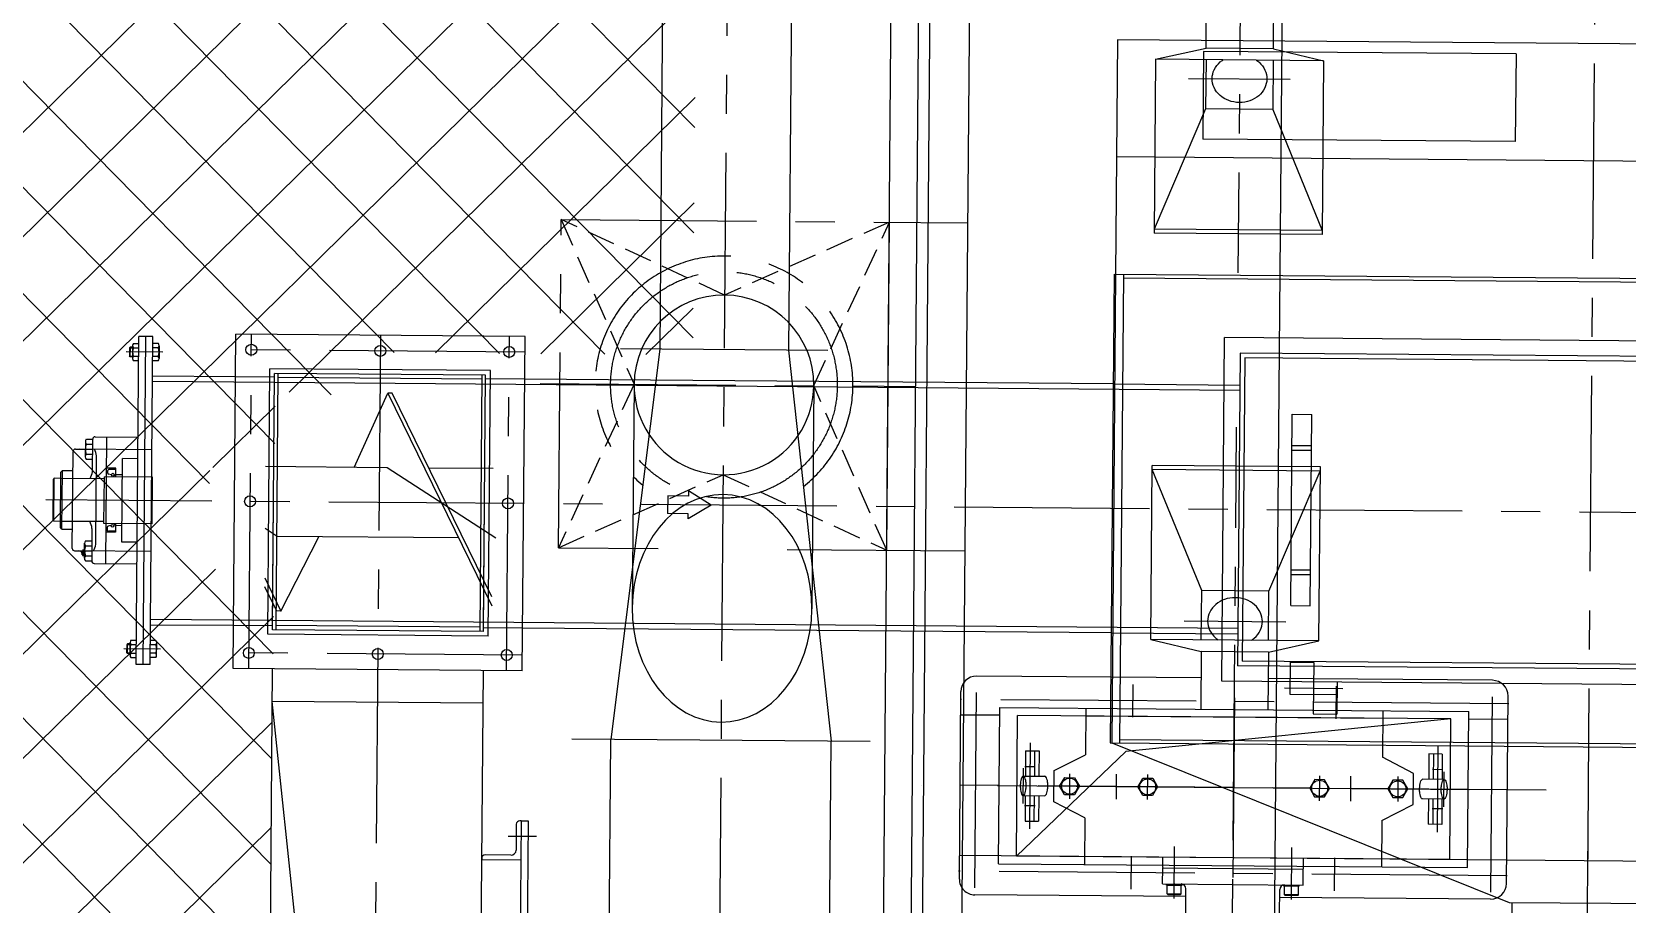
# Model space of a CAD drawing. Header units: millimetres. Extents: x 10462777 to 22643323, y 453826 to 1389191.
# Drawn here: x 11228202 to 11230243, y 605135 to 606252 of the extents above; entities that cross this region are included whole.
import ezdxf

# ---------------------------------------------------------------- set-up
doc = ezdxf.new("R2010")
doc.units = ezdxf.units.MM
doc.header["$LTSCALE"] = 200
doc.header["$MEASUREMENT"] = 0
for name, pattern in [('CENTER', [2, 1.25, -0.25, 0.25, -0.25]), ('HIDDEN', [3.75, 2.5, -1.25]), ('HIDDEN_KS1', [0.26, 0.18, -0.08])]:
    doc.linetypes.add(name, pattern=pattern)
doc.layers.get('0').update_dxf_attribs({"linetype": 'CONTINUOUS'})
for name, color, linetype in [('1', 1, 'CENTER'), ('2', 2, 'CONTINUOUS'), ('3', 3, 'HIDDEN_KS1'), ('4', 4, 'CONTINUOUS'), ('panel', 4, 'CONTINUOUS')]:
    doc.layers.add(name, color=color, linetype=linetype)

# ---------------------------------------------------------------- blocks, each defined once
blk = doc.blocks.new('shot mc')
at = {"color": 2}
blk.add_line((13134439.1, -239345.8), (13134357.8, -249258.9), dxfattribs=at)
for p, q in [((13133948.1, -242512.6), (13133915.3, -246512.4)), ((13134013.1, -242513.1), (13133980.3, -246513)), ((13133616, -243072.9), (13133605.8, -244314.8)), ((13133781, -243074.2), (13133770.8, -244316.2)), ((13133929.4, -246622.6), (13133953.2, -243722.7)), ((13133879.8, -246572.1), (13133902.8, -243772.2)), ((13134191.6, -243918.6), (13134189.1, -244218.6)), ((13135411.5, -243928.6), (13134191.6, -243918.6)), ((13134301.5, -243933.5), (13134300.6, -244045.8)), ((13134701.5, -243936.8), (13134301.5, -243933.5)), ((13134701.5, -243936.8), (13134700.5, -244049.1)), ((13134700.5, -244049.1), (13134300.6, -244045.8)), ((13135410.3, -244078.6), (13134190.4, -244068.6)), ((13133896.2, -244572.2), (13133899.7, -244152.2)), ((13134187.1, -244218.6), (13135610.1, -244230.2)), ((13132927.3, -244313), (13132927.2, -244323.7)), ((13132928.1, -244312.3), (13132927.3, -244313)), ((13132927.3, -244313), (13132931.3, -244313)), ((13132928.1, -244312.3), (13132928, -244324.5)), ((13132931.3, -244312.3), (13132928.1, -244312.3)), ((13132931.3, -244310.1), (13132931.2, -244326.5)), ((13132932.3, -244312.8), (13132939.3, -244312.9)), ((13132932.4, -244307.4), (13132939.4, -244307.4)), ((13132945, -244718.4), (13132948.4, -244298.4)), ((13132964.3, -244313.1), (13132957.3, -244313)), ((13132964.4, -244307.6), (13132957.4, -244307.6)), ((13132965.3, -244310.4), (13132965.2, -244326.8)), ((13133060, -244723.4), (13133063.5, -244295.4)), ((13133433.5, -244298.4), (13133063.5, -244295.4)), ((13133429.9, -244726.4), (13133433.5, -244298.4)), ((13134324.9, -244739.7), (13134328.5, -244299.7)), ((13134883.5, -244304.3), (13134328.5, -244299.7)), ((13132928, -244324.5), (13132927.2, -244323.7)), ((13132927.2, -244323.7), (13132931.2, -244323.7)), ((13132931.2, -244324.5), (13132928, -244324.5)), ((13132932.2, -244323.8), (13132939.2, -244323.8)), ((13132932.2, -244329.3), (13132939.2, -244329.3)), ((13132964.2, -244324), (13132957.2, -244324)), ((13132964.2, -244329.5), (13132957.2, -244329.5)), ((13133605.8, -244314.8), (13133543.2, -244814.3)), ((13133820.8, -244316.6), (13133555.8, -244314.4)), ((13133770.8, -244316.2), (13133825.2, -244816.6)), ((13133063, -244350.1), (13132957, -244349.3)), ((13133383, -244348), (13133113.1, -244345.8)), ((13133114.9, -244673.8), (13133117.6, -244345.8)), ((13133378.5, -244353.2), (13133117.5, -244351.1)), ((13133375.9, -244676), (13133378.5, -244348)), ((13133380.4, -244676), (13133383, -244348)), ((13134186, -244359.3), (13133433, -244353.2)), ((13134413.2, -244643), (13134415.2, -244398)), ((13134415.2, -244398), (13134440.2, -244398.2)), ((13134438.2, -244643.2), (13134440.2, -244398.2)), ((13132871, -244433.2), (13132870.8, -244452.4)), ((13132872.1, -244436.4), (13132880.3, -244436.5)), ((13132872.2, -244430), (13132880.4, -244430.1)), ((13132880, -244471.7), (13132880.4, -244429.9)), ((13132883.4, -244426.9), (13132938.4, -244427.4)), ((13132897.1, -244589), (13132898.4, -244427)), ((13132854.2, -244569.7), (13132855.2, -244445.7)), ((13132858.2, -244442.7), (13132880.2, -244442.9)), ((13132872, -244449.2), (13132880.2, -244449.3)), ((13132872, -244455.6), (13132880.1, -244455.7)), ((13132884.3, -244564.5), (13132885.2, -244451.3)), ((13132917.4, -244561.7), (13132918.3, -244454.7)), ((13132938.2, -244454.9), (13132918.3, -244454.7)), ((13134414.8, -244438), (13134439.8, -244438.2)), ((13132839, -244543.1), (13132839.6, -244472.1)), ((13132841.6, -244470.1), (13132839.6, -244472.1)), ((13132841, -244545.1), (13132841.6, -244470.1)), ((13132841.6, -244470.1), (13132855, -244470.2)), ((13132829.7, -244534), (13132830.1, -244481)), ((13132831.1, -244480), (13132830.1, -244481)), ((13132830.7, -244535), (13132831.1, -244480)), ((13132839.5, -244480.1), (13132831.1, -244480)), ((13133671.7, -244514.4), (13133642.6, -244496.2)), ((13133642.6, -244496.2), (13133642.6, -244502.8)), ((13133616.1, -244502.6), (13133615.9, -244525.2)), ((13133642.6, -244502.8), (13133616.1, -244502.6)), ((13133671.7, -244514.4), (13133642.3, -244532.1)), ((13132830.7, -244535), (13132829.7, -244534)), ((13132839.1, -244535.1), (13132830.7, -244535)), ((13133642.4, -244525.5), (13133615.9, -244525.2)), ((13133642.3, -244532.1), (13133642.4, -244525.5)), ((13132841, -244545.1), (13132839, -244543.1)), ((13132841, -244545.1), (13132854.4, -244545.2)), ((13132879.4, -244544.1), (13132879.1, -244585.9)), ((13132857.2, -244572.7), (13132879.2, -244572.9)), ((13132865, -244572.8), (13132865, -244573.7)), ((13132865.2, -244573.9), (13132867.8, -244573.9)), ((13132866.3, -244573.7), (13132866.4, -244572.8)), ((13132867, -244577.8), (13132867.8, -244577.8)), ((13132870.4, -244573.9), (13132867.8, -244573.9)), ((13132868.6, -244577.8), (13132867.8, -244577.8)), ((13132869.3, -244573.7), (13132869.3, -244572.8)), ((13132869.8, -244582.4), (13132869.9, -244563.2)), ((13132870.7, -244572.8), (13132870.7, -244573.7)), ((13132871, -244579.2), (13132879.1, -244579.3)), ((13132871.1, -244560), (13132879.3, -244560.1)), ((13132871.1, -244566.4), (13132879.2, -244566.5)), ((13132937.3, -244561.9), (13132917.4, -244561.7)), ((13132870.9, -244585.6), (13132879.1, -244585.7)), ((13132882.1, -244588.9), (13132937.1, -244589.4)), ((13134413.5, -244603), (13134438.5, -244603.2)), ((13134413.2, -244643), (13134438.2, -244643.2)), ((13133060.4, -244668.6), (13132954.4, -244667.8)), ((13133380.4, -244676), (13133110.4, -244673.8)), ((13133375.9, -244670.7), (13133114.9, -244668.6)), ((13134183.4, -244677.8), (13133430.4, -244671.7)), ((13132924.1, -244703.5), (13132924.2, -244692.8)), ((13132925, -244692.1), (13132924.2, -244692.8)), ((13132924.2, -244692.8), (13132928.2, -244692.8)), ((13132924.9, -244704.3), (13132925, -244692.1)), ((13132928.2, -244692.1), (13132925, -244692.1)), ((13132928.1, -244706.5), (13132928.2, -244690.1)), ((13132929.2, -244687.3), (13132936.2, -244687.4)), ((13132929.2, -244692.8), (13132936.2, -244692.9)), ((13132961.2, -244687.6), (13132954.2, -244687.5)), ((13132961.2, -244693.1), (13132954.2, -244693)), ((13132962.1, -244706.8), (13132962.2, -244690.4)), ((13132924.9, -244704.3), (13132924.1, -244703.5)), ((13132924.1, -244703.5), (13132928.1, -244703.5)), ((13132928.1, -244704.3), (13132924.9, -244704.3)), ((13132929.1, -244703.8), (13132936.1, -244703.8)), ((13132929.1, -244709.2), (13132936.1, -244709.3)), ((13132961.1, -244704), (13132954.1, -244704)), ((13132961.1, -244709.5), (13132954.1, -244709.4)), ((13134412.6, -244715.5), (13134412.2, -244756.4)), ((13134412.6, -244715.5), (13134442.6, -244715.7)), ((13134442.6, -244715.7), (13134442, -244781.7)), ((13133429.9, -244726.4), (13133060, -244723.4)), ((13133110, -244723.8), (13133103.1, -245565.7)), ((13133379.9, -244726), (13133373, -245568)), ((13135514.8, -244749.5), (13134324.9, -244739.7)), ((13134472.4, -244740.9), (13134472, -244781.9)), ((13134412.2, -244756.4), (13134472.2, -244756.9)), ((13133379.6, -244768), (13133109.6, -244765.8)), ((13134062.3, -244963.6), (13134063.8, -244783.6)), ((13134618.1, -244788.1), (13134063.8, -244783.6)), ((13134442, -244781.7), (13134472, -244781.9)), ((13134616.6, -244968.1), (13134618.1, -244788.1)), ((13133875.2, -244817.1), (13133493.2, -244813.9)), ((13133535.4, -245764.3), (13133543.2, -244814.3)), ((13133820.4, -245409.6), (13133825.2, -244816.6)), ((13134182.2, -244818.6), (13135609.2, -244830.3)), ((13134184.2, -244818.6), (13134692.6, -245022.8)), ((13133422.3, -244922.8), (13133422.1, -244955.8)), ((13133428.4, -244918.4), (13133426.9, -244918.4)), ((13133428.4, -244918.4), (13133437.4, -244918.5)), ((13133378, -244966.5), (13133378, -244968)), ((13133415.5, -244962.3), (13133382.5, -244962)), ((13135593, -244976.1), (13133993, -244963)), ((13134616.6, -244968.1), (13134062.3, -244963.6)), ((13133378, -244968), (13133428, -244968.4)), ((13134696.1, -245072.8), (13134696.6, -245022.8))]:
    blk.add_line(p, q)
at = {"color": 1, "linetype": 'CENTER'}
for p, q in [((13134353.2, -243288.5), (13134345.6, -244217.1)), ((13134282.6, -243968.2), (13134412.6, -243969.2)), ((13133248.5, -244296.9), (13133237.3, -245661.5)), ((13132970.2, -244318.6), (13132923.3, -244318.2)), ((13134336.4, -245343.2), (13134344, -244414.6)), ((13132956.2, -244443.5), (13132863.7, -244442.7)), ((13132955.2, -244573.5), (13132862.7, -244572.7)), ((13134277, -244662.5), (13134406.9, -244663.6)), ((13132967.1, -244698.6), (13132920.2, -244698.2)), ((13134009.1, -245004.2), (13134011.3, -244742.2)), ((13134692.1, -244768.7), (13133990.1, -244763)), ((13134211.3, -244743.8), (13134210.9, -244785.8)), ((13134471.3, -244745.9), (13134470.9, -244787.9)), ((13134669.1, -245009.6), (13134671.3, -244747.6)), ((13134079.8, -244818.7), (13134078.9, -244928.7)), ((13134601.5, -244823), (13134600.6, -244933)), ((13134070.7, -244896.2), (13134071.1, -244851.2)), ((13134072.8, -244848.7), (13134086.4, -244848.8)), ((13134130.3, -244858.1), (13134130.1, -244890.1)), ((13134190.1, -244890.6), (13134190.3, -244858.6)), ((13134230.1, -244891), (13134230.3, -244859)), ((13134450.1, -244892.8), (13134450.3, -244860.8)), ((13134490.1, -244893.1), (13134490.3, -244861.1)), ((13134550.3, -244861.6), (13134550.1, -244893.6)), ((13134608, -244853.1), (13134594.4, -244852.9)), ((13134609.3, -244900.6), (13134609.7, -244855.6)), ((13134740.2, -244879.1), (13133940.2, -244872.6)), ((13134072.4, -244898.7), (13134086, -244898.8)), ((13134607.6, -244903.1), (13134594, -244902.9)), ((13133448.1, -244938.6), (13133412, -244938.3)), ((13134209.1, -245005.8), (13134209.5, -244963.8)), ((13134264, -245017.8), (13134264.6, -244951.2)), ((13134414, -245019.1), (13134414.6, -244952.5)), ((13134469.1, -245007.9), (13134469.5, -244965.9)), ((13134690.3, -244988.7), (13133988.3, -244983))]:
    blk.add_line(p, q, dxfattribs=at)
at = {"color": 3}
for p, q in [((13134305, -243929.4), (13134305.6, -243855.5)), ((13134391, -243930.1), (13134391.6, -243856.3)), ((13134240.3, -243943.7), (13134238.5, -244166.2)), ((13134240.3, -243943.7), (13134305, -243929.4)), ((13134455.3, -243945.5), (13134240.3, -243943.7)), ((13134304.8, -243944.2), (13134304.3, -244007.3)), ((13134391, -243930.1), (13134305, -243929.4)), ((13134390.8, -243945), (13134390.3, -244008)), ((13134391, -243930.1), (13134455.3, -243945.5)), ((13134455.3, -243945.5), (13134453.5, -244168)), ((13134304.3, -244007.3), (13134238.6, -244161.1)), ((13134390.3, -244008), (13134304.3, -244007.3)), ((13134390.3, -244008), (13134453.6, -244162.8)), ((13134453.5, -244168), (13134238.5, -244166.2)), ((13134453.6, -244162.8), (13134238.6, -244161.1)), ((13134234.3, -244686.3), (13134236.1, -244463.8)), ((13134451, -244470.7), (13134236, -244468.9)), ((13134299.3, -244623.8), (13134236, -244468.9)), ((13134451.1, -244465.5), (13134236.1, -244463.8)), ((13134385.3, -244624.5), (13134451, -244470.7)), ((13134449.2, -244688), (13134451.1, -244465.5)), ((13134298.8, -244686.8), (13134299.3, -244623.8)), ((13134385.3, -244624.5), (13134299.3, -244623.8)), ((13134384.7, -244687.5), (13134385.3, -244624.5)), ((13134449.2, -244688), (13134234.3, -244686.3)), ((13134234.3, -244686.3), (13134298.6, -244701.7)), ((13134298.6, -244701.7), (13134298, -244775.5)), ((13134384.6, -244702.4), (13134298.6, -244701.7)), ((13134384.6, -244702.4), (13134449.2, -244688)), ((13134384.6, -244702.4), (13134384, -244776.2)), ((13134298.4, -244735.5), (13134011.4, -244733.2)), ((13134671.3, -244738.6), (13134384.4, -244736.2)), ((13133989.2, -244993), (13133991.2, -244753)), ((13134689.2, -244998.7), (13134691.2, -244758.7)), ((13134041, -244783.4), (13133991, -244783)), ((13134039.4, -244973.4), (13134041, -244773.4)), ((13134041, -244773.4), (13134641, -244778.3)), ((13134151, -244774.3), (13134150.5, -244833.8)), ((13134531, -244777.4), (13134530.5, -244836.9)), ((13134639.4, -244978.3), (13134641, -244778.3)), ((13134530.9, -244787.4), (13134150.9, -244784.3)), ((13134618.1, -244788.1), (13134202, -244829.7)), ((13134690.9, -244788.7), (13134640.9, -244788.3)), ((13134202, -244829.7), (13134062.3, -244963.6)), ((13134074, -244828.7), (13134073.8, -244861.2)), ((13134074, -244828.7), (13134091.2, -244828.8)), ((13134085.4, -244828.8), (13134085.2, -244861.3)), ((13134091.2, -244828.8), (13134090.9, -244861.3)), ((13134110.4, -244854), (13134150.5, -244833.8)), ((13134570.4, -244857.7), (13134530.5, -244836.9)), ((13134590, -244832.9), (13134589.7, -244865.4)), ((13134607.1, -244833), (13134590, -244832.9)), ((13134595.7, -244833), (13134595.4, -244865.5)), ((13134607.1, -244833), (13134606.8, -244865.5)), ((13134071, -244861.2), (13134098.7, -244861.4)), ((13134110, -244894), (13134110.4, -244854)), ((13134570, -244897.7), (13134570.4, -244857.7)), ((13134609.6, -244865.6), (13134581.9, -244865.3)), ((13134070.8, -244886.2), (13134098.5, -244886.4)), ((13134073.6, -244886.2), (13134073.3, -244918.7)), ((13134085, -244886.3), (13134084.7, -244918.8)), ((13134090.7, -244886.3), (13134090.4, -244918.8)), ((13134149.9, -244914.8), (13134110, -244894)), ((13134529.9, -244917.9), (13134570, -244897.7)), ((13134609.4, -244890.6), (13134581.7, -244890.3)), ((13134589.5, -244890.4), (13134589.2, -244922.9)), ((13134595.2, -244890.5), (13134595, -244923)), ((13134606.6, -244890.5), (13134606.4, -244923)), ((13134073.3, -244918.7), (13134090.4, -244918.8)), ((13134149.9, -244914.8), (13134149.4, -244974.3)), ((13134529.9, -244917.9), (13134529.4, -244977.4)), ((13134606.4, -244923), (13134589.2, -244922.9)), ((13134039.5, -244963.4), (13133989.5, -244963)), ((13134529.5, -244967.4), (13134149.5, -244964.3)), ((13134249.4, -244978.1), (13134249.5, -244965.1)), ((13134429.4, -244979.6), (13134429.5, -244966.6)), ((13134039.4, -244973.4), (13134639.4, -244978.3)), ((13134249.2, -244999.1), (13134249.4, -244979.1)), ((13134250.4, -244979.1), (13134249.4, -244978.1)), ((13134429.3, -244980.6), (13134249.4, -244979.1)), ((13134428.3, -244980.6), (13134429.4, -244979.6)), ((13134429.2, -245000.6), (13134429.3, -244980.6)), ((13134689.5, -244968.7), (13134639.5, -244968.3)), ((13134249.2, -244999.1), (13134429.2, -245000.6)), ((13134262.8, -245000.8), (13134264.3, -244999.2)), ((13134263.8, -245000.8), (13134265.4, -244999.3)), ((13134278.1, -245133.4), (13134279.1, -245005.4)), ((13134398.1, -245134.3), (13134399.1, -245006.4)), ((13134414.6, -245002.1), (13134413, -245000.5)), ((13134415.6, -245002.1), (13134414, -245000.5)), ((13134279.1, -245015.4), (13134009.1, -245013.2)), ((13134669, -245018.6), (13134399.1, -245016.4))]:
    blk.add_line(p, q, dxfattribs=at)
at = {"color": 7}
for p, q in [((13134187.1, -244218.6), (13134182.2, -244818.6)), ((13134199.1, -244218.7), (13134194.2, -244818.7)), ((13132957.4, -244298.5), (13132939.4, -244298.4)), ((13132954, -244718.5), (13132936, -244718.4))]:
    blk.add_line(p, q, dxfattribs=at)
at = {"color": 7, "linetype": 'Continuous'}
for p, q in [((13132936, -244718.4), (13132939.4, -244298.4)), ((13132954, -244718.5), (13132957.4, -244298.5)), ((13133110.4, -244673.8), (13133113.1, -244345.8)), ((13133110.4, -244669.8), (13133111.7, -244509.8)), ((13133380.4, -244672), (13133381.7, -244512)), ((13133428.4, -244918.4), (13133424.3, -245418.4)), ((13133437.4, -244918.5), (13133433.3, -245418.4))]:
    blk.add_line(p, q, dxfattribs=at)
at = {"color": 2, "linetype": 'HIDDEN'}
for p, q in [((13133214.9, -244466.1), (13133257.9, -244371)), ((13133257.9, -244371), (13133391.1, -244643.1)), ((13133391.2, -244631.9), (13133263.4, -244371)), ((13133396.3, -244556.7), (13133257.1, -244466.4)), ((13133116.3, -244554.4), (13133100.9, -244544.4)), ((13133121.2, -244649.9), (13133169.7, -244554.8)), ((13133100.3, -244618.7), (13133115.6, -244649.8)), ((13133100.4, -244607.5), (13133121.2, -244649.9))]:
    blk.add_line(p, q, dxfattribs=at)
at = {"color": 1}
for p, q in [((13134341.1, -244760.9), (13134339.3, -244990.9)), ((13134038.1, -244873.4), (13134642.4, -244878.3)), ((13134793.3, -244934.6), (13134791.6, -245134.6))]:
    blk.add_line(p, q, dxfattribs=at)
at = {"color": 3, "linetype": 'Continuous'}
for p, q in [((13134254.2, -245000.7), (13134274.1, -245000.9)), ((13134424.1, -245002.1), (13134404.2, -245002)), ((13134256.1, -245012.8), (13134255.1, -245011.7)), ((13134255.1, -245011.7), (13134273.1, -245011.9)), ((13134256.1, -245012.8), (13134272.1, -245012.9)), ((13134272.1, -245012.9), (13134273.1, -245011.9)), ((13134423.1, -245013.1), (13134405.1, -245013)), ((13134406.1, -245014), (13134405.1, -245013)), ((13134422.1, -245014.1), (13134406.1, -245014)), ((13134422.1, -245014.1), (13134423.1, -245013.1))]:
    blk.add_line(p, q, dxfattribs=at)
at = {"color": 7, "linetype": 'CENTER'}
blk.add_line((13134692.6, -245022.8), (13134892.6, -245024.4), dxfattribs=at)
at = {"color": 3}
for points in [[(13134382.6, -243969, -0.111998), (13134380, -243980.3, -0.103098), (13134372.2, -243990.3, -0.092589), (13134361, -243996.7, -0.086319), (13134347.4, -243999, -0.086319), (13134333.8, -243996.5, -0.092589), (13134322.7, -243989.9, -0.103098), (13134315.1, -243979.8, -0.111998), (13134312.6, -243968.4, -0.111998), (13134315.3, -243957.1, -0.103098), (13134323.1, -243947.1, -0.031264), (13134326.6, -243944.4, -0.086319)], [(13134369.1, -243944.8, -0.031264), (13134372.6, -243947.5, -0.103098), (13134380.2, -243957.6, -0.111998), (13134382.6, -243969, -0.111998)], [(13134376.9, -244663.4, 0.111998), (13134374.5, -244652, 0.103098), (13134366.9, -244641.8, 0.092589), (13134355.8, -244635.2, 0.086319), (13134342.2, -244632.8, 0.086319), (13134328.6, -244635, 0.092589), (13134317.4, -244641.4, 0.103098), (13134309.6, -244651.4, 0.111998), (13134306.9, -244662.8, 0.111998), (13134309.4, -244674.2, 0.103098), (13134317, -244684.3, 0.031264), (13134320.5, -244687, 0.086319)], [(13134363, -244687.3, 0.031264), (13134366.5, -244684.7, 0.103098), (13134374.3, -244674.7, 0.111998), (13134376.9, -244663.4, 0.111998)], [(13134098.5, -244886.4, 0.240546), (13134099.6, -244885.8, 0.08401), (13134101.2, -244882.7, 0.041959), (13134102, -244879, 0.0309), (13134102.3, -244873.9, 0.0309), (13134102.1, -244868.8, 0.041959), (13134101.3, -244865.1, 0.08401), (13134099.8, -244862, 0.240546), (13134098.7, -244861.4, 0.240546)], [(13134581.7, -244890.3, -0.240546), (13134580.6, -244889.8, -0.08401), (13134579.1, -244886.7, -0.041959), (13134578.3, -244882.9, -0.0309), (13134578.1, -244877.8, -0.0309), (13134578.4, -244872.7, -0.041959), (13134579.2, -244869, -0.08401), (13134580.8, -244865.9, -0.240546), (13134581.9, -244865.3, -0.240546)]]:
    blk.add_lwpolyline(points, format="xyb", dxfattribs=at)
for points in [[(13134070.8, -244886.2, 0.240546), (13134072, -244885.6, 0.08401), (13134073.5, -244882.5, 0.041959), (13134074.3, -244878.8, 0.0309), (13134074.7, -244873.7, 0.0309), (13134074.4, -244868.6, 0.041959), (13134073.6, -244864.8, 0.08401), (13134072.1, -244861.7, 0.240546), (13134071, -244861.2, 0.240546), (13134069.9, -244861.7, 0.08401), (13134068.3, -244864.8, 0.041959), (13134067.5, -244868.5, 0.0309), (13134067.2, -244873.6, 0.0309), (13134067.5, -244878.8, 0.041959), (13134068.2, -244882.5, 0.08401), (13134069.7, -244885.6, 0.240546)], [(13134609.4, -244890.6, -0.240546), (13134608.3, -244890, -0.08401), (13134606.8, -244886.9, -0.041959), (13134606, -244883.2, -0.0309), (13134605.7, -244878, -0.0309), (13134606.1, -244872.9, -0.041959), (13134606.9, -244869.2, -0.08401), (13134608.5, -244866.1, -0.240546), (13134609.6, -244865.6, -0.240546), (13134610.7, -244866.2, -0.08401), (13134612.2, -244869.3, -0.041959), (13134613, -244873, -0.0309), (13134613.2, -244878.1, -0.0309), (13134612.9, -244883.2, -0.041959), (13134612.1, -244886.9, -0.08401), (13134610.5, -244890, -0.240546)]]:
    blk.add_lwpolyline(points, format="xyb", close=True, dxfattribs=at)
for points in [[(13134136.7, -244863.2), (13134142.9, -244874.2), (13134136.5, -244885.2), (13134123.8, -244885.1), (13134117.5, -244874), (13134124, -244863.1)], [(13134236.6, -244864), (13134242.9, -244875.1), (13134236.5, -244886), (13134223.8, -244885.9), (13134217.5, -244874.9), (13134223.9, -244863.9)], [(13134443.9, -244865.7), (13134437.5, -244876.7), (13134443.8, -244887.7), (13134456.5, -244887.8), (13134462.9, -244876.9), (13134456.6, -244865.8)], [(13134543.9, -244866.5), (13134537.5, -244877.5), (13134543.8, -244888.5), (13134556.5, -244888.6), (13134562.9, -244877.7), (13134556.6, -244866.6)]]:
    blk.add_lwpolyline(points, close=True, dxfattribs=at)
for centre in [(13133083.3, -244315.5), (13133248.3, -244316.9), (13133413.3, -244318.2), (13133081.7, -244509.5), (13133411.7, -244512.2), (13133080.1, -244703.5), (13133245.1, -244704.9), (13133410.1, -244706.2)]:
    blk.add_circle(centre, 7)
for centre in [(13134130.2, -244874.1), (13134230.2, -244875), (13134450.2, -244876.8), (13134550.2, -244877.6)]:
    blk.add_circle(centre, 10.3, dxfattribs=at)
for centre, radius, start, end in [((13132935.6, -244310.1), 4.25, 139.3963, 219.6646), ((13132946.8, -244318.4), 15.5, 158.8287, 200.2322), ((13132949.8, -244318.5), 15.5, 338.8287, 20.2322), ((13132961.1, -244310.3), 4.25, 319.3963, 39.6646), ((13132935.5, -244326.5), 4.25, 139.3963, 219.6646), ((13132961, -244326.8), 4.25, 319.3963, 39.6646), ((13132889, -244443), 18.1, 158.8287, 200.2322), ((13132875.9, -244433.3), 4.95, 139.3963, 219.6646), ((13132883.4, -244429.9), 3, 89.5305, 179.5305), ((13132858.2, -244445.7), 3, 89.5305, 179.5305), ((13132875.8, -244452.4), 4.95, 139.3963, 219.6646), ((13132859.3, -244454.9), 26.1, 7.9241, 27.5414), ((13132858.6, -244469.1), 21.5, 328.6088, 353.2686), ((13132858, -244546.3), 21.5, 5.7924, 30.4522), ((13132857.2, -244569.7), 3, 179.5305, 269.5305), ((13132865.2, -244573.7), 0.22, 179.5305, 269.5305), ((13132856.3, -244578.8), 10.7, 5.5252, 27.0612), ((13132866.1, -244573.7), 0.22, 269.5305, 359.5305), ((13132866.6, -244573.7), 0.22, 179.5305, 269.5305), ((13132879.2, -244579), 10.7, 151.9998, 173.5358), ((13132869, -244573.7), 0.22, 269.5305, 359.5305), ((13132869.5, -244573.7), 0.22, 179.5305, 269.5305), ((13132874.7, -244582.4), 4.95, 139.3963, 219.6646), ((13132874.9, -244563.3), 4.95, 139.3963, 219.6646), ((13132887.9, -244573), 18.1, 158.8287, 200.2322), ((13132870.4, -244573.7), 0.22, 269.5305, 359.5305), ((13132858.4, -244560.5), 26.1, 331.5195, 351.1368), ((13132882.1, -244585.9), 3, 179.5305, 269.5305), ((13132932.5, -244690.1), 4.25, 139.3963, 219.6646), ((13132943.6, -244698.4), 15.5, 158.8287, 200.2322), ((13132946.7, -244698.4), 15.5, 338.8287, 20.2322), ((13132958, -244690.3), 4.25, 319.3963, 39.6646), ((13132932.3, -244706.5), 4.25, 139.3963, 219.6646), ((13132957.8, -244706.7), 4.25, 319.3963, 39.6646), ((13133426.8, -244922.9), 4.5, 89.5305, 179.5305), ((13133382.5, -244966.5), 4.5, 89.5305, 179.5305), ((13133415.6, -244955.8), 6.5, 269.5305, 359.5305)]:
    blk.add_arc(centre, radius, start, end)
for centre, radius, start, end in [((13134011.2, -244753.2), 20, 89.5305, 179.5305), ((13134671.2, -244758.6), 20, 359.5305, 89.5305), ((13134009.2, -244993.2), 20, 179.5305, 269.5305), ((13134273.1, -245005.3), 6, 359.5305, 89.5305), ((13134405.1, -245006.4), 6, 89.5305, 179.5305), ((13134669.2, -244998.6), 20, 269.5305, 359.5305)]:
    blk.add_arc(centre, radius, start, end, dxfattribs=at)
at = {"layer": '1'}
for p, q in [((13134840.7, -239149.2), (13134757.1, -249355.1)), ((13133700.2, -242863.6), (13133661.7, -247565.4)), ((13133476.2, -244568.8), (13133479.7, -244148.8)), ((13133479.7, -244148.8), (13133999.7, -244153)), ((13133080, -244723.5), (13133083.5, -244295.5)), ((13133409.9, -244726.2), (13133413.5, -244298.2)), ((13133433.3, -244318.4), (13133063.3, -244315.4)), ((13133453, -244358.6), (13133932.9, -244362.5)), ((13135832.5, -244532.1), (13132820.3, -244507.4)), ((13132867.8, -244571), (13132867.8, -244579.6)), ((13133476.2, -244568.8), (13133603.7, -244569.8)), ((13133768.7, -244571.2), (13133996.2, -244573)), ((13133430.1, -244706.4), (13133060.1, -244703.4)), ((13134405.1, -244748.4), (13134479.8, -244749))]:
    blk.add_line(p, q, dxfattribs=at)
at = {"layer": '1', "color": 3}
for p, q in [((13134254.2, -245000.7), (13134254.3, -244999.2)), ((13134274.1, -245000.9), (13134274.1, -244999.3)), ((13134404.2, -245002), (13134404.3, -245000.4)), ((13134424.1, -245002.1), (13134424.1, -245000.6))]:
    blk.add_line(p, q, dxfattribs=at)
at = {"layer": '1'}
blk.add_circle((13133688, -244360.5), 145, dxfattribs=at)
blk.add_arc((13133688, -244360.5), 165, 308.0948, 230.9662, dxfattribs=at)
at = {"layer": '2'}
for p, q in [((13134189.1, -244218.6), (13134184.2, -244818.6)), ((13134199.1, -244223.2), (13135610, -244234.7)), ((13134348.3, -244319.9), (13134345, -244719.9)), ((13135498.3, -244329.3), (13134348.3, -244319.9)), ((13134354.3, -244326), (13134351.1, -244713.9)), ((13135492.2, -244335.3), (13134354.3, -244326)), ((13133113, -244350.5), (13133063, -244350.1)), ((13133104.3, -244679.7), (13133107.1, -244339.7)), ((13133389.1, -244342.1), (13133107.1, -244339.7)), ((13133433, -244353.2), (13133383, -244352.8)), ((13133386.3, -244682), (13133389.1, -244342.1)), ((13133113, -244357.4), (13132957, -244356.2)), ((13134347.9, -244367.6), (13133113, -244357.4)), ((13133263.4, -244371), (13133257.9, -244371)), ((13133573, -244359.6), (13133570.6, -244645.4)), ((13133802.9, -244361.4), (13133800.6, -244647.3)), ((13134186, -244359.3), (13134348, -244360.7)), ((13134414.8, -244444), (13134439.8, -244444.2)), ((13132910.1, -244467.1), (13132898.1, -244467)), ((13132899.5, -244473.3), (13132899.5, -244470)), ((13132904.2, -244475.5), (13132900.7, -244474.8)), ((13132910, -244468.6), (13132901, -244468.6)), ((13132909, -244476.6), (13132907.6, -244476.3)), ((13132909, -244476.6), (13132909, -244478.1)), ((13132910, -244478.1), (13132910.1, -244467.1)), ((13132918.1, -244475.7), (13132910, -244475.6)), ((13133257.1, -244466.4), (13133101.6, -244465.1)), ((13133392.6, -244467.5), (13133310.4, -244466.9)), ((13132895.1, -244480.5), (13132839.5, -244480.1)), ((13132894.7, -244538), (13132895.2, -244478)), ((13132957, -244478.5), (13132895.2, -244478)), ((13132956.5, -244538.5), (13132957, -244478.5)), ((13132894.7, -244535.5), (13132839.1, -244535.1)), ((13132956.5, -244538.5), (13132894.7, -244538)), ((13132908.5, -244539.7), (13132908.5, -244538.1)), ((13132909.5, -244538.1), (13132909.4, -244549.1)), ((13132909.4, -244549.1), (13132897.4, -244549)), ((13132898.9, -244542.8), (13132898.9, -244546)), ((13132903.7, -244540.6), (13132900.1, -244541.3)), ((13132909.4, -244547.6), (13132900.4, -244547.6)), ((13132908.5, -244539.7), (13132907, -244540)), ((13132917.5, -244540.7), (13132909.4, -244540.6)), ((13133348.6, -244556.3), (13133116.3, -244554.4)), ((13134413.5, -244597), (13134438.5, -244597.2)), ((13133110.5, -244662.1), (13132954.5, -244660.9)), ((13133121.2, -244649.9), (13133115.6, -244649.8)), ((13133110.4, -244669), (13133060.4, -244668.6)), ((13133386.3, -244682), (13133104.3, -244679.7)), ((13134345.4, -244672.2), (13133110.5, -244662.1)), ((13133430.4, -244671.7), (13133380.4, -244671.2)), ((13134183.4, -244677.8), (13134345.4, -244679.1)), ((13135495, -244729.3), (13134345, -244719.9)), ((13135489, -244723.3), (13134351.1, -244713.9)), ((13134194.3, -244814.2), (13135605.2, -244825.7))]:
    blk.add_line(p, q, dxfattribs=at)
at = {"layer": '2', "color": 3, "linetype": 'Continuous'}
for p, q in [((13134255.1, -245011.7), (13134255.2, -245000.7)), ((13134273.1, -245011.9), (13134273.2, -245000.9)), ((13134405.1, -245013), (13134405.2, -245002)), ((13134423.1, -245013.1), (13134423.2, -245002.1))]:
    blk.add_line(p, q, dxfattribs=at)
at = {"layer": '2'}
for centre in [(13132906, -244475.4), (13132905.5, -244540.7)]:
    blk.add_circle(centre, 1.76, dxfattribs=at)
for centre, radius, start, end in [((13133688, -244360.5), 115, 359.5305, 179.5305), ((13133688, -244360.5), 115, 179.5305, 359.5305), ((13132901, -244470.1), 1.5, 89.5305, 179.5305), ((13132901, -244473.3), 1.5, 179.5305, 257.628), ((13132900.4, -244542.8), 1.5, 101.433, 179.5305), ((13132900.4, -244546.1), 1.5, 179.5305, 269.5305)]:
    blk.add_arc(centre, radius, start, end, dxfattribs=at)
at = {"layer": '2', "extrusion": (0, 0, -1)}
blk.add_ellipse((13133685.6, -244646.4), major_axis=(1.2, 145.6), ratio=0.789838, dxfattribs=at)
at = {"layer": '3'}
for p, q in [((13133688.9, -244245.5), (13133479.7, -244148.8)), ((13133479.7, -244148.8), (13133573, -244359.6)), ((13133899.7, -244152.2), (13133688.9, -244245.5)), ((13133802.9, -244361.4), (13133899.7, -244152.2)), ((13133573, -244359.6), (13133476.2, -244568.8)), ((13133896.2, -244572.2), (13133802.9, -244361.4)), ((13133476.2, -244568.8), (13133687, -244475.5)), ((13133687, -244475.5), (13133896.2, -244572.2))]:
    blk.add_line(p, q, dxfattribs=at)
at = {"layer": '4', "linetype": 'Continuous'}
for p, q in [((13133029.9, -244486.5), (13132314.4, -243759.2)), ((13133113.3, -244435.5), (13132449.1, -243760.3)), ((13133185.6, -244373.1), (13132583.8, -243761.4)), ((13133266, -244319), (13132718.5, -243762.5)), ((13133605.9, -243769.8), (13132292.2, -245062.2)), ((13133471.2, -243768.7), (13132293.3, -244927.5)), ((13133336.5, -243767.6), (13132294.4, -244792.8)), ((13133201.8, -243766.5), (13132295.5, -244658.1)), ((13133067.1, -243765.4), (13132296.6, -244523.4)), ((13133400.7, -244320.1), (13132853.2, -243763.6)), ((13133535.4, -244321.2), (13132987.9, -243764.7)), ((13133648.4, -244300.4), (13133122.6, -243765.8)), ((13133649.5, -244165.7), (13133257.3, -243767)), ((13133650.7, -244031), (13133392, -243768.1)), ((13133652.1, -243858), (13133131.9, -244369.8)), ((13133111.1, -244704.9), (13132301.8, -243882.2)), ((13133651, -243992.7), (13133318.8, -244319.5)), ((13133109, -244838.6), (13132300.7, -244016.9)), ((13133649.9, -244127.4), (13133453.5, -244320.6)), ((13133107.9, -244973.3), (13132299.6, -244151.6)), ((13133648.8, -244262.1), (13133588.2, -244321.7)), ((13133106.8, -245108), (13132298.5, -244286.3)), ((13133113.7, -244387.6), (13133033.9, -244466.1)), ((13133105.7, -245242.7), (13132297.4, -244421)), ((13133030, -244469.9), (13132291.1, -245196.9)), ((13133037.5, -244596.2), (13132289.9, -245331.6)), ((13133111.5, -244657), (13132288.8, -245466.3)), ((13133109.4, -244792.7), (13132287.7, -245601)), ((13133108.3, -244927.4), (13132286.6, -245735.7))]:
    blk.add_line(p, q, dxfattribs=at)
at = {"layer": '4'}
blk.add_line((13133109.6, -244765.8), (13133176, -245393.4), dxfattribs=at)

msp = doc.modelspace()

# ---------------------------------------------------------------- block references
at = {"layer": 'panel'}
msp.add_blockref('shot mc', (-1904600.65073, 850160.17441), dxfattribs=at)

doc.saveas('drawing.dxf')
